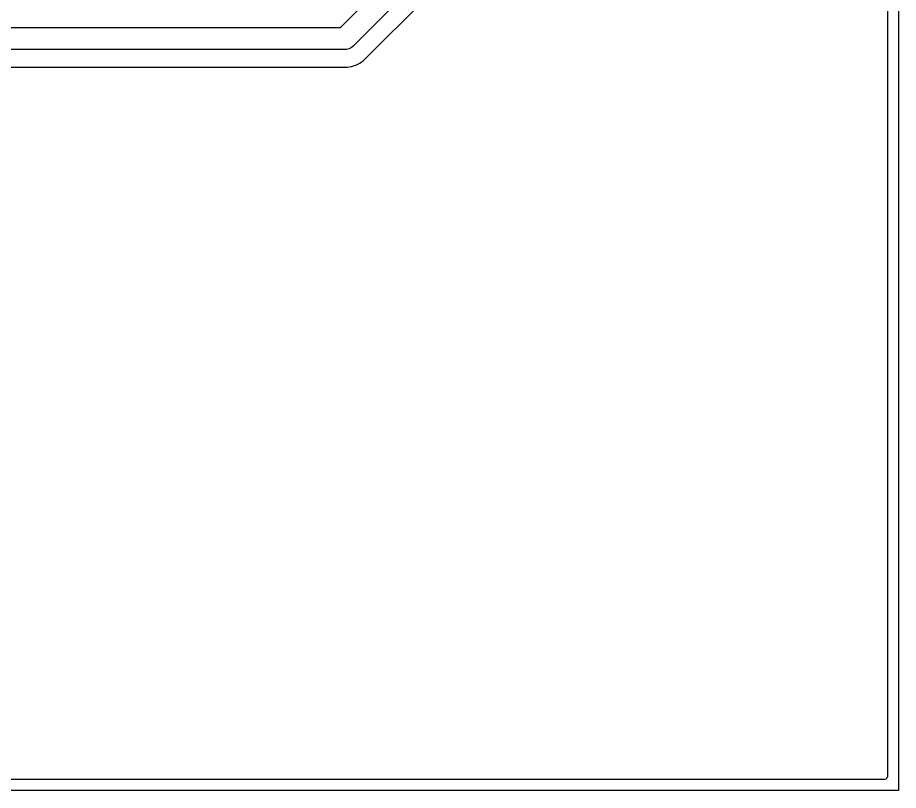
# Model space of a CAD drawing. Extents: x 20 to 124, y -124 to -20.
# Drawn here: x 84.11 to 124, y -124 to -88.98 of the extents above; entities that cross this region are included whole.
import ezdxf

# ---------------------------------------------------------------- set-up
doc = ezdxf.new("R2010")
doc.units = 0
doc.layers.add('BLACK', color=7, linetype='CONTINUOUS')
doc.layers.add('WHITE', color=7, linetype='CONTINUOUS')

msp = doc.modelspace()

# ---------------------------------------------------------------- linework, layer by layer
at = {"layer": 'BLACK', "linetype": 'CONTINUOUS'}
for p, q in [((123.4995, -20.6245), (123.4995, -123.3755)), ((98.723694, -89.4369), (110.4211, -77.739494)), ((111.274653, -78.300153), (99.284353, -90.290453)), ((99.778019, -90.928866), (111.76125, -78.945632)), ((83.1409, -89.4369), (98.723694, -89.4369)), ((98.9308, -90.4369), (82.848007, -90.4369)), ((98.996048, -90.432623), (98.9308, -90.4369)), ((98.996063, -90.432623), (98.996048, -90.432623)), ((99.122142, -90.39884), (98.996063, -90.432623)), ((99.235181, -90.333577), (99.122142, -90.39884)), ((99.235196, -90.333561), (99.235181, -90.333577)), ((99.284353, -90.290453), (99.235196, -90.333561)), ((99.612411, -91.049187), (99.778019, -90.928866)), ((83.230947, -91.2374), (99.033151, -91.2374)), ((99.033151, -91.2374), (99.033152, -91.2374)), ((99.033152, -91.2374), (99.235335, -91.205377)), ((99.235335, -91.205377), (99.371435, -91.161155)), ((99.371435, -91.161155), (99.430019, -91.14212)), ((99.430019, -91.14212), (99.521214, -91.095653)), ((99.521214, -91.095653), (99.612411, -91.049187)), ((123.3755, -123.4995), (20.6245, -123.4995)), ((123.427011, -123.488294), (123.3755, -123.4995)), ((123.479815, -123.442539), (123.427011, -123.488294)), ((123.4995, -123.3755), (123.479815, -123.442539))]:
    msp.add_line(p, q, dxfattribs=at)
at = {"layer": 'WHITE', "linetype": 'CONTINUOUS'}
for p, q in [((124, -20), (124, -124)), ((124, -124), (20, -124))]:
    msp.add_line(p, q, dxfattribs=at)

doc.saveas('drawing.dxf')
